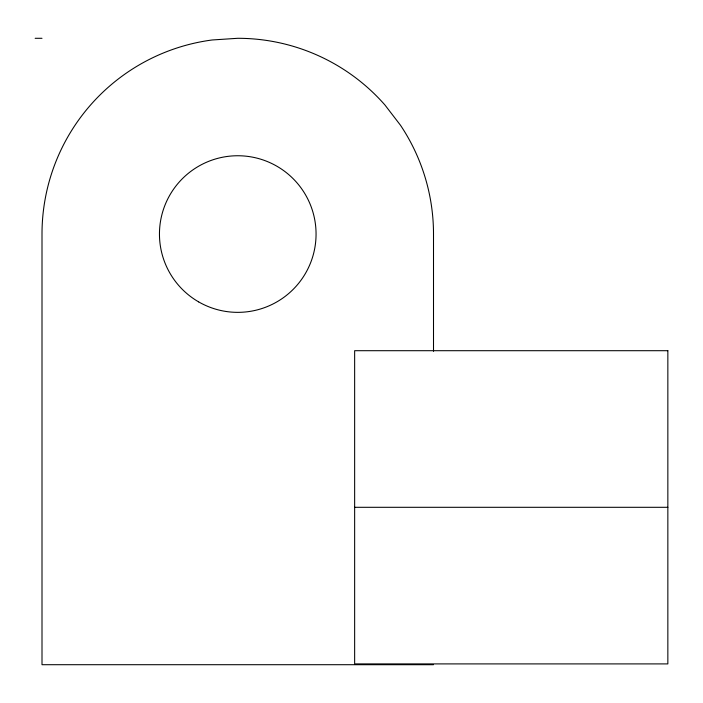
<?xml version="1.0" encoding="UTF-8"?>
<svg xmlns="http://www.w3.org/2000/svg" width="703" height="703" viewBox="0 0 703 703"><rect width="100%" height="100%" fill="white"/><g stroke="black" fill="none" stroke-linecap="round" stroke-linejoin="round"><path stroke-width="1.05" d="M35.15 38.296L42.004 38.296M354.646 507.302L667.85 507.302M433.505 664.704L42.004 664.704L42.004 234.046A195.75 195.75 0 0 1 212.209 39.974L237.755 38.296A195.75 195.75 0 0 1 384.928 104.984L400.517 125.292A195.75 195.75 0 0 1 433.505 234.046L433.505 351.298M667.85 350.7L354.646 350.7L354.646 663.904L667.85 663.904L667.85 350.7M198.606 301.859A78.297 78.297 0 0 0 316.06 234.046A78.297 78.297 0 0 0 198.606 166.242A78.297 78.297 0 0 0 198.606 301.859"/></g></svg>
